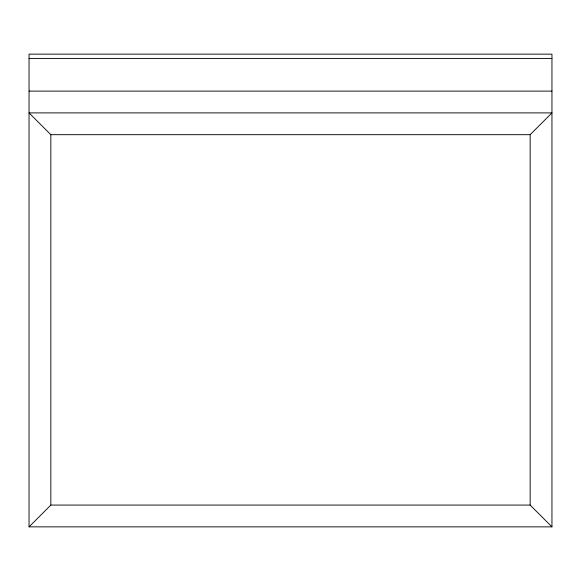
<?xml version="1.0" encoding="UTF-8"?>
<svg xmlns="http://www.w3.org/2000/svg" width="581" height="581" viewBox="0 0 581 581"><rect width="100%" height="100%" fill="white"/><g stroke="black" fill="none" stroke-linecap="round" stroke-linejoin="round"><path stroke-width="0.87" d="M29.05 526.858L50.837 505.071L530.162 505.071L551.95 526.858L551.95 54.142L29.05 54.142L29.05 526.858L551.95 526.858M530.162 134.683L551.95 112.896L29.05 112.896L50.837 134.683L530.162 134.683L530.162 505.071M29.05 58.427L551.95 58.427M29.05 91.108L551.95 91.108M50.837 134.683L50.837 505.071"/></g></svg>
